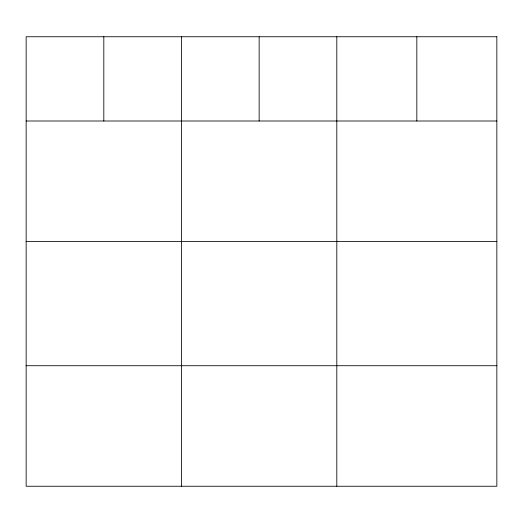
<?xml version="1.0" encoding="UTF-8"?>
<svg xmlns="http://www.w3.org/2000/svg" width="523" height="523" viewBox="0 0 523 523"><rect width="100%" height="100%" fill="white"/><g stroke="black" fill="none" stroke-linecap="round" stroke-linejoin="round"><path stroke-width="0.78" d="M26.15 121.003L496.85 121.003M26.15 241.534L496.85 241.534M26.15 365.721L496.85 365.721M416.831 36.747L416.831 121.003M336.812 36.747L336.812 486.253M259.147 36.747L259.147 121.003M181.481 36.747L181.481 486.253M103.816 36.747L103.816 121.003M496.85 36.747L26.15 36.747L26.15 486.253L496.85 486.253L496.85 36.747"/></g></svg>
